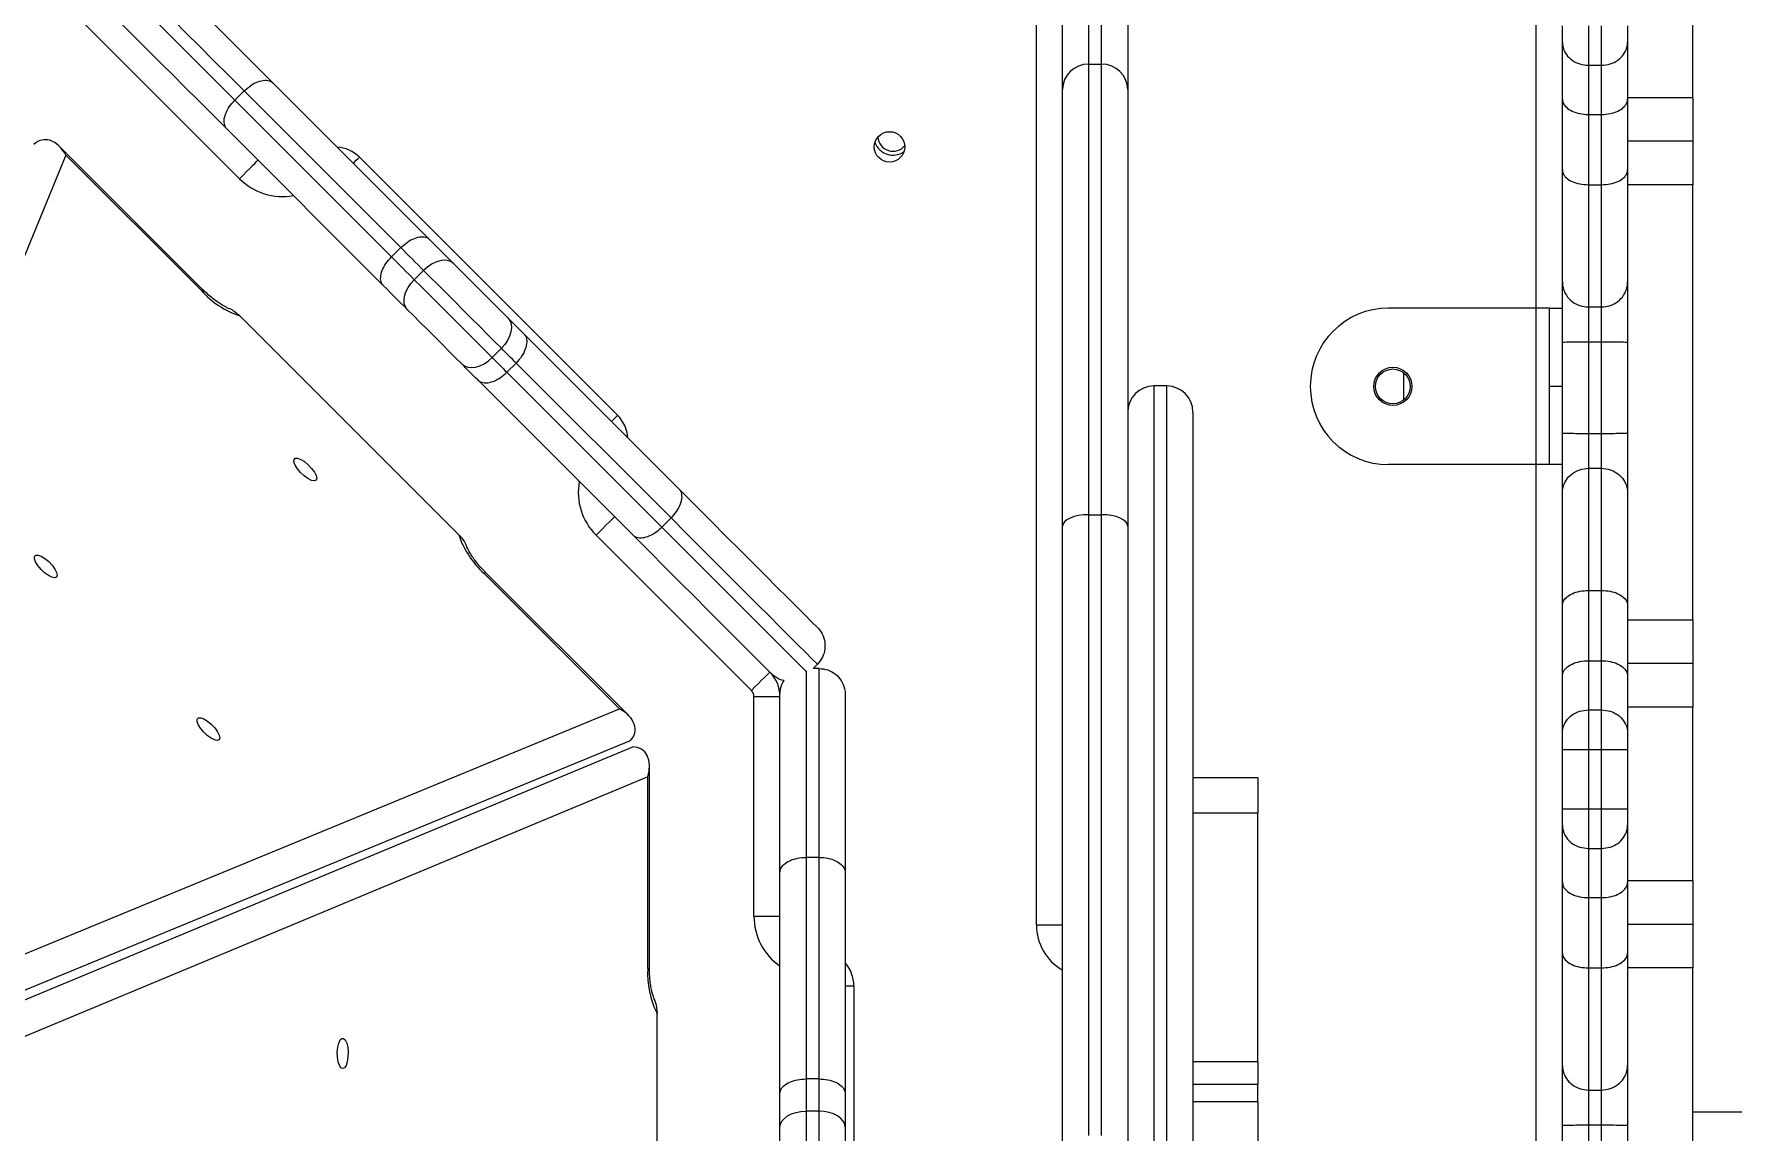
# Model space of a CAD drawing. Header units: millimetres. Extents: x -8760 to 8364, y -7998 to 7451.
# Drawn here: x -3197.2 to -2806.3, y -0.2 to 252.4 of the extents above; entities that cross this region are included whole.
import ezdxf

# ---------------------------------------------------------------- set-up
doc = ezdxf.new("R2010")
doc.units = ezdxf.units.MM
doc.layers.add('DIKOM_ОБЪЕКТ', color=7, linetype='Continuous')

msp = doc.modelspace()

# ---------------------------------------------------------------- linework, layer by layer
at = {"layer": 'DIKOM_ОБЪЕКТ', "color": 7, "linetype": 'Continuous', "lineweight": 15}
for p, q in [((-2851.608, 189.348), (-2851.608, 327.081)), ((-2966.608, 47.446), (-2966.608, 320.446)), ((-2960.608, 239.632), (-2960.608, 285.423)), ((-2945.608, 285.423), (-2945.608, 239.632)), ((-2954.608, 279.655), (-2954.608, 245.491)), ((-2951.608, 245.491), (-2951.608, 279.655)), ((-2815.608, 237.736), (-2815.608, 277.737)), ((-3149.944, 219.134), (-3185.67, 254.86)), ((-2845.608, 250.559), (-2845.608, 254.286)), ((-2839.608, 254.322), (-2839.608, 245.24)), ((-2836.608, 245.24), (-2836.608, 254.322)), ((-2830.608, 254.286), (-2830.608, 250.559)), ((-2845.608, 237.434), (-2845.608, 250.559)), ((-2830.608, 250.559), (-2830.608, 237.434)), ((-2954.608, 245.491), (-2954.608, 141.817)), ((-2954.608, 245.491), (-2951.608, 245.491)), ((-2951.608, 141.817), (-2951.608, 245.491)), ((-2839.608, 245.24), (-2836.608, 245.24)), ((-2839.608, 245.24), (-2839.608, 233.897)), ((-2836.608, 233.897), (-2836.608, 245.24)), ((-3148.914, 239.317), (-3151.035, 237.196)), ((-3112.87, 203.273), (-3148.914, 239.317)), ((-3142.224, 241.112), (-3106.265, 205.153)), ((-2960.608, 139.218), (-2960.608, 239.632)), ((-2945.608, 239.632), (-2945.608, 139.218)), ((-3151.035, 237.196), (-3114.991, 201.152)), ((-2845.608, 221.16), (-2845.608, 237.434)), ((-2815.608, 237.736), (-2830.608, 237.736)), ((-2830.608, 237.434), (-2830.608, 221.16)), ((-2815.608, 237.736), (-2815.608, 227.736)), ((-2839.608, 233.897), (-2836.608, 233.897)), ((-2839.608, 233.897), (-2839.608, 217.728)), ((-2836.608, 217.728), (-2836.608, 233.897)), ((-3116.872, 194.547), (-3152.831, 230.506)), ((-2815.608, 227.736), (-2830.608, 227.736)), ((-2815.608, 227.736), (-2815.608, 217.737)), ((-3189.879, 224.509), (-3270.608, 28.655)), ((-3158.458, 193.651), (-3191.362, 226.555)), ((-3158.739, 193.369), (-3189.879, 224.509)), ((-3122.367, 224.084), (-3062.97, 164.687)), ((-2845.608, 195.317), (-2845.608, 221.16)), ((-2830.608, 221.16), (-2830.608, 195.317)), ((-2839.608, 217.728), (-2836.608, 217.728)), ((-2839.608, 217.728), (-2839.608, 189.634)), ((-2836.608, 189.634), (-2836.608, 217.728)), ((-2815.608, 217.737), (-2830.608, 217.737)), ((-2815.608, 117.561), (-2815.608, 217.737)), ((-3112.87, 203.273), (-3114.991, 201.152)), ((-3107.616, 198.02), (-3109.738, 195.898)), ((-3158.739, 193.369), (-3158.458, 193.651)), ((-2845.608, 181.518), (-2845.608, 195.317)), ((-2830.608, 195.317), (-2830.608, 181.518)), ((-2851.608, 189.348), (-2885.608, 189.348)), ((-2851.608, 153.348), (-2851.608, 189.348)), ((-2848.608, 189.348), (-2851.608, 189.348)), ((-2848.608, 171.348), (-2848.608, 189.348)), ((-2848.608, 189.348), (-2845.608, 189.348)), ((-2839.608, 189.634), (-2836.608, 189.634)), ((-2839.608, 189.634), (-2839.608, 181.605)), ((-2836.608, 181.605), (-2836.608, 189.634)), ((-3099.514, 137.184), (-3149.87, 187.541)), ((-3089.699, 180.102), (-3091.82, 177.981)), ((-3084.547, 183.435), (-3048.878, 147.766)), ((-2845.608, 160.617), (-2845.608, 181.518)), ((-2839.608, 181.605), (-2836.608, 181.605)), ((-2839.608, 181.605), (-2839.608, 160.53)), ((-2836.608, 160.53), (-2836.608, 181.605)), ((-2830.608, 181.518), (-2830.608, 160.617)), ((-3086.321, 176.724), (-3088.442, 174.602)), ((-3050.681, 141.084), (-3086.321, 176.724)), ((-3059.485, 137.16), (-3095.153, 172.828)), ((-3088.442, 174.602), (-3052.802, 138.962)), ((-2882.108, 168.226), (-2882.108, 174.471)), ((-2936.608, 171.446), (-2939.608, 171.446)), ((-2939.608, 171.446), (-2939.608, -188.554)), ((-2936.608, -188.554), (-2936.608, 171.446)), ((-2845.608, 171.348), (-2848.608, 171.348)), ((-2848.608, 153.348), (-2848.608, 171.348)), ((-2930.608, 165.446), (-2930.608, -182.554)), ((-2845.608, 146.818), (-2845.608, 160.617)), ((-2839.608, 160.53), (-2839.608, 152.501)), ((-2839.608, 160.53), (-2836.608, 160.53)), ((-2836.608, 152.501), (-2836.608, 160.53)), ((-2830.608, 160.617), (-2830.608, 146.818)), ((-2851.608, 153.348), (-2885.608, 153.348)), ((-2848.608, 153.348), (-2851.608, 153.348)), ((-2851.608, -170.176), (-2851.608, 153.348)), ((-2845.608, 153.348), (-2848.608, 153.348)), ((-2839.608, 152.501), (-2839.608, 124.407)), ((-2839.608, 152.501), (-2836.608, 152.501)), ((-2836.608, 124.407), (-2836.608, 152.501)), ((-2845.608, 120.975), (-2845.608, 146.818)), ((-2830.608, 146.818), (-2830.608, 120.975)), ((-3050.681, 141.084), (-3052.802, 138.962)), ((-2954.608, 141.817), (-2954.608, -0.97)), ((-2954.608, 141.817), (-2951.608, 141.817)), ((-2951.608, -0.97), (-2951.608, 141.817)), ((-3032.194, 101.384), (-3067.92, 137.11)), ((-2960.608, -5.521), (-2960.608, 139.218)), ((-2945.608, 139.218), (-2945.608, -5.521)), ((-3062.545, 97.175), (-3093.685, 128.315)), ((-3060.5, 95.693), (-3093.404, 128.597)), ((-2839.608, 124.407), (-2839.608, 108.238)), ((-2839.608, 124.407), (-2836.608, 124.407)), ((-2836.608, 108.238), (-2836.608, 124.407)), ((-2845.608, 104.701), (-2845.608, 120.975)), ((-2830.608, 120.975), (-2830.608, 104.701)), ((-2815.608, 117.561), (-2830.608, 117.561)), ((-2815.608, 117.561), (-2815.608, 107.561)), ((-3019.608, 105.876), (-3019.608, 62.989)), ((-3017.008, 107.411), (-3017.974, 106.446)), ((-3016.608, 106.446), (-3017.974, 106.446)), ((-3016.608, 62.989), (-3016.608, 106.446)), ((-2839.608, 108.238), (-2839.608, 96.895)), ((-2839.608, 108.238), (-2836.608, 108.238)), ((-2836.608, 96.895), (-2836.608, 108.238)), ((-2815.608, 107.561), (-2830.608, 107.561)), ((-2815.608, 107.561), (-2815.608, 97.561)), ((-2845.608, 91.576), (-2845.608, 104.701)), ((-2830.608, 104.701), (-2830.608, 91.576)), ((-3031.608, 49.446), (-3031.608, 99.97)), ((-3031.608, 99.97), (-3025.608, 99.97)), ((-3025.612, 100.213), (-3025.608, 100.213)), ((-3025.608, 59.528), (-3025.608, 100.446)), ((-3010.608, 100.446), (-3010.608, 59.528)), ((-3270.608, 11.413), (-3062.545, 97.175)), ((-2839.608, 96.895), (-2839.608, 87.813)), ((-2839.608, 96.895), (-2836.608, 96.895)), ((-2836.608, 87.813), (-2836.608, 96.895)), ((-2815.608, 97.561), (-2830.608, 97.561)), ((-2815.608, 57.561), (-2815.608, 97.561)), ((-2845.608, 87.849), (-2845.608, 91.576)), ((-2830.608, 91.576), (-2830.608, 87.849)), ((-3060.063, 89.812), (-3270.608, 3.027)), ((-3270.608, 0.573), (-3059.497, 88.446)), ((-2845.608, 74.11), (-2845.608, 87.849)), ((-2839.608, 87.813), (-2836.608, 87.813)), ((-2839.608, 87.813), (-2839.608, 74.146)), ((-2836.608, 74.146), (-2836.608, 87.813)), ((-2830.608, 87.849), (-2830.608, 74.11)), ((-3055.648, 37.446), (-3055.648, 83.979)), ((-3056.046, 81.485), (-3266.767, -6.226)), ((-3056.046, 37.446), (-3056.046, 81.485)), ((-2915.708, 81.278), (-2930.608, 81.278)), ((-2915.708, 81.278), (-2915.708, 73.168)), ((-2915.708, 73.168), (-2930.608, 73.168)), ((-2915.708, 15.972), (-2915.708, 73.168)), ((-2845.608, 70.383), (-2845.608, 74.11)), ((-2845.608, 57.258), (-2845.608, 70.383)), ((-2839.608, 74.146), (-2839.608, 65.064)), ((-2839.608, 74.146), (-2836.608, 74.146)), ((-2836.608, 65.064), (-2836.608, 74.146)), ((-2830.608, 74.11), (-2830.608, 70.383)), ((-2830.608, 70.383), (-2830.608, 57.258)), ((-3019.608, 62.989), (-3019.608, 12.015)), ((-3016.608, 62.989), (-3019.608, 62.989)), ((-3016.608, 12.015), (-3016.608, 62.989)), ((-2839.608, 65.064), (-2836.608, 65.064)), ((-2839.608, 65.064), (-2839.608, 53.721)), ((-2836.608, 53.721), (-2836.608, 65.064)), ((-3025.608, 8.674), (-3025.608, 59.528)), ((-3010.608, 59.528), (-3010.608, 8.674)), ((-2845.608, 40.984), (-2845.608, 57.258)), ((-2815.608, 57.561), (-2830.608, 57.561)), ((-2830.608, 57.258), (-2830.608, 40.984)), ((-2815.608, 57.561), (-2815.608, 47.561)), ((-2839.608, 53.721), (-2836.608, 53.721)), ((-2839.608, 53.721), (-2839.608, 37.552)), ((-2836.608, 37.552), (-2836.608, 53.721)), ((-3031.608, 49.446), (-3025.608, 49.446)), ((-2966.608, 47.446), (-2960.608, 47.446)), ((-2815.608, 47.561), (-2830.608, 47.561)), ((-2815.608, 47.561), (-2815.608, 37.561)), ((-2845.608, 15.141), (-2845.608, 40.984)), ((-2830.608, 40.984), (-2830.608, 15.141)), ((-3056.046, 37.446), (-3055.648, 37.446)), ((-2839.608, 37.552), (-2836.608, 37.552)), ((-2839.608, 37.552), (-2839.608, 9.459)), ((-2836.608, 9.459), (-2836.608, 37.552)), ((-2815.608, 37.561), (-2830.608, 37.561)), ((-2815.608, -61.507), (-2815.608, 37.561)), ((-3010.608, 33.446), (-3008.608, 33.446)), ((-3008.608, 33.446), (-3008.608, -50.554)), ((-3053.896, -44.162), (-3053.896, 27.054)), ((-2915.708, 15.972), (-2930.608, 15.972)), ((-2915.708, 15.972), (-2915.708, 10.755)), ((-3019.608, 12.015), (-3019.608, 4.585)), ((-3016.608, 12.015), (-3019.608, 12.015)), ((-3016.608, 4.585), (-3016.608, 12.015)), ((-2845.608, 1.342), (-2845.608, 15.141)), ((-2830.608, 15.141), (-2830.608, 1.342)), ((-3025.608, 0.887), (-3025.608, 8.674)), ((-3010.608, 8.674), (-3010.608, 0.887)), ((-2915.708, 10.755), (-2930.608, 10.755)), ((-2915.708, 6.711), (-2915.708, 10.755)), ((-2839.608, 9.459), (-2836.608, 9.459)), ((-2839.608, 9.459), (-2839.608, 1.429)), ((-2836.608, 1.429), (-2836.608, 9.459)), ((-3019.608, 4.585), (-3019.608, -20.754)), ((-3016.608, 4.585), (-3019.608, 4.585)), ((-3016.608, -20.754), (-3016.608, 4.585)), ((-2915.708, 6.711), (-2930.608, 6.711)), ((-2915.708, 6.711), (-2915.708, -8.177)), ((-3025.608, -16.851), (-3025.608, 0.887)), ((-3010.608, 0.887), (-3010.608, -16.851)), ((-2845.608, -18.45), (-2845.608, 1.342)), ((-2839.608, 1.429), (-2836.608, 1.429)), ((-2839.608, 1.429), (-2839.608, -18.537)), ((-2836.608, -18.537), (-2836.608, 1.429)), ((-2830.608, 1.342), (-2830.608, -18.45))]:
    msp.add_line(p, q, dxfattribs=at)
at = {"layer": 'DIKOM_ОБЪЕКТ', "color": 7, "linetype": 'Continuous', "lineweight": 15, "flags": 128}
for points in [[(-3148.914, 239.317), (-3152.506, 242.909), (-3155.933, 246.336), (-3159.183, 249.586), (-3162.244, 252.647), (-3165.104, 255.507), (-3167.752, 258.155), (-3170.179, 260.582), (-3172.375, 262.778), (-3174.333, 264.735), (-3176.044, 266.447), (-3177.503, 267.906), (-3178.704, 269.107), (-3179.643, 270.046)], [(-3171.158, 270.046), (-3170.257, 269.145), (-3169.111, 268), (-3167.727, 266.615), (-3166.107, 264.995), (-3164.258, 263.147), (-3162.188, 261.077), (-3159.904, 258.792), (-3157.414, 256.302), (-3154.727, 253.616), (-3151.854, 250.742), (-3148.805, 247.693), (-3145.591, 244.479), (-3142.224, 241.112)], [(-3181.361, 267.522), (-3180.825, 266.986), (-3179.624, 265.785), (-3178.165, 264.326), (-3176.454, 262.614), (-3174.496, 260.657), (-3172.3, 258.46), (-3169.873, 256.033), (-3167.225, 253.385), (-3164.365, 250.525), (-3161.304, 247.465), (-3158.054, 244.215), (-3154.627, 240.788), (-3151.035, 237.196)], [(-3152.831, 230.506), (-3156.198, 233.873), (-3159.411, 237.087), (-3162.461, 240.136), (-3165.334, 243.009), (-3168.021, 245.696), (-3170.511, 248.186), (-3172.795, 250.47), (-3174.865, 252.54), (-3176.713, 254.389), (-3178.333, 256.008), (-3179.718, 257.393), (-3180.863, 258.538), (-3181.764, 259.439)], [(-3149.944, 219.134), (-3149.117, 219.962), (-3148.321, 220.758), (-3147.587, 221.491), (-3146.944, 222.134), (-3146.417, 222.662), (-3146.025, 223.054), (-3145.783, 223.295), (-3145.702, 223.377)], [(-3123.781, 222.67), (-3123.61, 222.841), (-3123.082, 223.369), (-3122.69, 223.761), (-3122.449, 224.002), (-3122.367, 224.084)], [(-3107.616, 198.02), (-3108.248, 198.651), (-3108.887, 199.29), (-3109.534, 199.937), (-3110.187, 200.59), (-3110.848, 201.251), (-3111.515, 201.918), (-3112.189, 202.592), (-3112.87, 203.273)], [(-3106.265, 205.153), (-3105.552, 204.441), (-3104.846, 203.734), (-3104.147, 203.035), (-3103.455, 202.343), (-3102.77, 201.658), (-3102.092, 200.98), (-3101.421, 200.31), (-3100.759, 199.647)], [(-3114.991, 201.152), (-3114.311, 200.471), (-3113.637, 199.797), (-3112.969, 199.129), (-3112.309, 198.469), (-3111.655, 197.815), (-3111.009, 197.169), (-3110.369, 196.53), (-3109.738, 195.898)], [(-3100.759, 199.647), (-3101.35, 200.076), (-3102.082, 200.325), (-3102.927, 200.385), (-3103.85, 200.254), (-3104.819, 199.936), (-3105.794, 199.444), (-3106.738, 198.797), (-3107.616, 198.02)], [(-3100.759, 199.647), (-3099.338, 198.226), (-3097.78, 196.669), (-3096.131, 195.019), (-3094.438, 193.326), (-3092.752, 191.64), (-3091.121, 190.01), (-3089.594, 188.483), (-3088.216, 187.105)], [(-3111.365, 189.04), (-3111.794, 189.632), (-3112.043, 190.364), (-3112.103, 191.208), (-3111.972, 192.132), (-3111.654, 193.1), (-3111.162, 194.076), (-3110.515, 195.02), (-3109.738, 195.898)], [(-3109.738, 195.898), (-3108.132, 194.293), (-3106.393, 192.553), (-3104.553, 190.713), (-3102.646, 188.806), (-3100.708, 186.869), (-3098.777, 184.937), (-3096.888, 183.048), (-3095.076, 181.237), (-3093.376, 179.537), (-3091.82, 177.981)], [(-3089.699, 180.102), (-3091.255, 181.658), (-3092.955, 183.358), (-3094.766, 185.169), (-3096.656, 187.059), (-3098.587, 188.99), (-3100.524, 190.928), (-3102.431, 192.834), (-3104.272, 194.675), (-3106.011, 196.414), (-3107.616, 198.02)], [(-3111.365, 189.04), (-3112.028, 189.703), (-3112.698, 190.373), (-3113.376, 191.051), (-3114.061, 191.736), (-3114.753, 192.429), (-3115.453, 193.128), (-3116.159, 193.834), (-3116.872, 194.547)], [(-3098.823, 176.498), (-3100.201, 177.876), (-3101.728, 179.403), (-3103.358, 181.033), (-3105.045, 182.72), (-3106.738, 184.413), (-3108.387, 186.062), (-3109.945, 187.62), (-3111.365, 189.04)], [(-3088.216, 187.105), (-3087.76, 186.485), (-3087.483, 185.726), (-3087.398, 184.856), (-3087.508, 183.91), (-3087.807, 182.924), (-3088.286, 181.936), (-3088.924, 180.983), (-3089.699, 180.102)], [(-3088.216, 187.105), (-3087.773, 186.661), (-3087.324, 186.212), (-3086.872, 185.76), (-3086.415, 185.303), (-3085.954, 184.842), (-3085.489, 184.377), (-3085.02, 183.908), (-3084.547, 183.435)], [(-3086.321, 176.724), (-3086.756, 177.159), (-3087.188, 177.591), (-3087.616, 178.019), (-3088.04, 178.443), (-3088.461, 178.864), (-3088.878, 179.281), (-3089.29, 179.693), (-3089.699, 180.102)], [(-3098.823, 176.498), (-3098.203, 176.041), (-3097.444, 175.765), (-3096.575, 175.68), (-3095.629, 175.789), (-3094.643, 176.089), (-3093.654, 176.567), (-3092.701, 177.206), (-3091.82, 177.981)], [(-3095.153, 172.828), (-3095.626, 173.301), (-3096.095, 173.77), (-3096.56, 174.236), (-3097.021, 174.696), (-3097.478, 175.153), (-3097.931, 175.606), (-3098.379, 176.054), (-3098.823, 176.498)], [(-3091.82, 177.981), (-3091.412, 177.572), (-3090.999, 177.159), (-3090.582, 176.743), (-3090.162, 176.322), (-3089.737, 175.898), (-3089.309, 175.47), (-3088.877, 175.038), (-3088.442, 174.602)], [(-3064.384, 163.273), (-3064.213, 163.444), (-3063.685, 163.972), (-3063.293, 164.364), (-3063.052, 164.605), (-3062.97, 164.687)], [(-3132.353, 149.751), (-3132.775, 149.597), (-3133.42, 149.728), (-3134.217, 150.13), (-3135.08, 150.759), (-3135.916, 151.547), (-3136.634, 152.408), (-3137.157, 153.25), (-3137.427, 153.981), (-3137.415, 154.521), (-3137.123, 154.813), (-3136.583, 154.825), (-3135.852, 154.555), (-3135.01, 154.032), (-3134.149, 153.314), (-3133.361, 152.478), (-3132.732, 151.615), (-3132.33, 150.818), (-3132.199, 150.173), (-3132.353, 149.751)], [(-3048.878, 147.766), (-3045.06, 143.948), (-3041.415, 140.303), (-3037.956, 136.844), (-3034.696, 133.584), (-3031.647, 130.535), (-3028.818, 127.707), (-3026.222, 125.11), (-3023.866, 122.754), (-3021.76, 120.648), (-3019.91, 118.799), (-3018.325, 117.213), (-3017.008, 115.897)], [(-3067.92, 137.11), (-3067.092, 137.938), (-3066.296, 138.733), (-3065.563, 139.467), (-3064.92, 140.11), (-3064.392, 140.637), (-3064, 141.03), (-3063.759, 141.271), (-3063.677, 141.352)], [(-3017.008, 107.411), (-3018.261, 108.664), (-3019.76, 110.163), (-3021.501, 111.904), (-3023.479, 113.882), (-3025.687, 116.09), (-3028.119, 118.521), (-3030.766, 121.169), (-3033.621, 124.024), (-3036.675, 127.078), (-3039.919, 130.322), (-3043.341, 133.744), (-3046.932, 137.335), (-3050.681, 141.084)], [(-2954.608, 141.817), (-2955.779, 141.767), (-2956.905, 141.619), (-2957.942, 141.379), (-2958.851, 141.056), (-2959.597, 140.662), (-2960.152, 140.212), (-2960.493, 139.725), (-2960.608, 139.218)], [(-2945.608, 139.218), (-2945.724, 139.725), (-2946.065, 140.212), (-2946.62, 140.662), (-2947.366, 141.056), (-2948.275, 141.379), (-2949.312, 141.619), (-2950.438, 141.767), (-2951.608, 141.817)], [(-3027.615, 105.29), (-3028.931, 106.607), (-3030.517, 108.192), (-3032.366, 110.042), (-3034.473, 112.148), (-3036.828, 114.503), (-3039.425, 117.1), (-3042.253, 119.928), (-3045.303, 122.978), (-3048.563, 126.238), (-3052.021, 129.696), (-3055.666, 133.342), (-3059.485, 137.16)], [(-3052.802, 138.962), (-3049.053, 135.214), (-3045.462, 131.623), (-3042.04, 128.2), (-3038.797, 124.957), (-3035.743, 121.903), (-3032.887, 119.048), (-3030.24, 116.4), (-3027.808, 113.969), (-3025.6, 111.761), (-3023.623, 109.783), (-3021.881, 108.042), (-3020.382, 106.543), (-3019.688, 105.848)], [(-3192.061, 127.457), (-3192.483, 127.303), (-3193.128, 127.434), (-3193.925, 127.836), (-3194.788, 128.465), (-3195.624, 129.252), (-3196.342, 130.114), (-3196.865, 130.956), (-3197.135, 131.686), (-3197.123, 132.227), (-3196.831, 132.519), (-3196.29, 132.531), (-3195.56, 132.261), (-3194.718, 131.738), (-3193.856, 131.02), (-3193.069, 130.184), (-3192.44, 129.321), (-3192.038, 128.524), (-3191.907, 127.879), (-3192.061, 127.457)], [(-3093.685, 128.315), (-3093.465, 128.536), (-3093.404, 128.597)], [(-3032.194, 101.384), (-3031.366, 102.212), (-3030.571, 103.008), (-3029.837, 103.741), (-3029.194, 104.384), (-3028.667, 104.912), (-3028.275, 105.304), (-3028.033, 105.545), (-3027.952, 105.627)], [(-3154.647, 90.043), (-3155.069, 89.89), (-3155.714, 90.02), (-3156.511, 90.422), (-3157.375, 91.051), (-3158.211, 91.839), (-3158.929, 92.7), (-3159.451, 93.542), (-3159.721, 94.273), (-3159.709, 94.813), (-3159.417, 95.105), (-3158.877, 95.117), (-3158.146, 94.847), (-3157.304, 94.325), (-3156.443, 93.606), (-3155.655, 92.771), (-3155.026, 91.907), (-3154.624, 91.11), (-3154.493, 90.466), (-3154.647, 90.043)], [(-3126.215, 14.401), (-3126.622, 14.591), (-3126.985, 15.139), (-3127.265, 15.987), (-3127.431, 17.042), (-3127.465, 18.19), (-3127.364, 19.307), (-3127.138, 20.272), (-3126.812, 20.979), (-3126.421, 21.354), (-3126.008, 21.354), (-3125.618, 20.979), (-3125.292, 20.272), (-3125.066, 19.307), (-3124.965, 18.19), (-3124.999, 17.042), (-3125.165, 15.987), (-3125.445, 15.139), (-3125.808, 14.591), (-3126.215, 14.401)], [(-3025.608, 0.887), (-3025.493, 1.608), (-3025.152, 2.302), (-3024.597, 2.941), (-3023.851, 3.502), (-3022.942, 3.962), (-3021.904, 4.303), (-3020.779, 4.514), (-3019.608, 4.585)], [(-3010.608, 0.887), (-3010.724, 1.608), (-3011.065, 2.302), (-3011.62, 2.941), (-3012.366, 3.502), (-3013.275, 3.962), (-3014.312, 4.303), (-3015.438, 4.514), (-3016.608, 4.585)]]:
    msp.add_lwpolyline(points, dxfattribs=at)
at = {"layer": 'DIKOM_ОБЪЕКТ', "color": 7, "linetype": 'Continuous', "lineweight": 15}
for centre, radius in [((-3000.41, 226.446), 3.5), ((-2884.608, 171.348), 4.4), ((-2884.608, 171.348), 4)]:
    msp.add_circle(centre, radius, dxfattribs=at)
for centre, radius, start, end in [((-2954.678, 239.56), 5.931, 89.33086, 179.31114), ((-2951.539, 239.56), 5.931, 0.69, 90.66913), ((-2999.608, 228.946), 4.4, 199.52023, 304.91012), ((-2999.608, 228.946), 3.5, 183.83972, 320.77372), ((-3128.024, 218.427), 8, 45, 86.40962), ((-3140.045, 229.034), 14, 225, 280.1501), ((-3142.895, 207.818), 21.443, 222.36372, 251.0173), ((-2885.608, 171.348), 18, 90, 180), ((-2939.608, 165.446), 6, 90, 180), ((-2936.608, 165.446), 6, 0, 90), ((-2885.608, 171.348), 18, 180, 270), ((-3068.627, 159.03), 8, 3.59038, 45), ((-3058.021, 147.009), 14, 169.8499, 225), ((-3079.238, 144.159), 21.442, 198.98276, 227.63838), ((-3033.608, 99.97), 8, 0, 45), ((-3031.608, 100.213), 6, 0, 14.83365), ((-3033.608, 99.97), 2, 0, 45), ((-3017.608, 49.446), 14, 180, 235.1501), ((-2954.608, 47.446), 12, 180, 240), ((-3034.628, 36.459), 21.441, 177.36163, 206.01785), ((-3016.608, 33.446), 8, 0, 41.40962)]:
    msp.add_arc(centre, radius, start, end, dxfattribs=at)
for centre, major_axis, start_param, end_param in [((-3193.84, 220.548), (-1.498, 7.497), 5.1310606, 6.7018569), ((-3066.506, 93.214), (7.497, -1.498), 5.8645137, 7.43531), ((-3061.648, 81.484), (4.242, 6.36), 5.1310606, 6.7018569)]:
    msp.add_ellipse(centre, major_axis=major_axis, ratio=0.6672067, start_param=start_param, end_param=end_param, dxfattribs=at)
for points, knots in [([(-2845.608, 250.559), (-2845.608, 250.549), (-2845.609, 250.146), (-2845.478, 249.143), (-2844.787, 247.656), (-2843.421, 246.318), (-2841.629, 245.414), (-2840.282, 245.298), (-2839.608, 245.24)], [0, 0, 0, 0, 0.0036293, 0.1436324, 0.3581607, 0.5722317, 0.786111, 1, 1, 1, 1]), ([(-2836.608, 245.24), (-2835.935, 245.298), (-2834.588, 245.414), (-2832.795, 246.318), (-2831.431, 247.656), (-2830.738, 249.143), (-2830.61, 250.146), (-2830.608, 250.549), (-2830.608, 250.559)], [0, 0, 0, 0, 0.213889, 0.4277683, 0.6418393, 0.8563676, 0.9963706, 1, 1, 1, 1]), ([(-3148.914, 239.317), (-3148.41, 239.767), (-3147.402, 240.667), (-3145.711, 241.515), (-3144.124, 241.859), (-3142.963, 241.662), (-3142.416, 241.302), (-3142.234, 241.122), (-3142.224, 241.112)], [0, 0, 0, 0, 0.2146027, 0.4292194, 0.6438555, 0.8585629, 0.9923462, 1, 1, 1, 1]), ([(-3152.831, 230.506), (-3152.841, 230.516), (-3153.02, 230.697), (-3153.381, 231.245), (-3153.578, 232.406), (-3153.233, 233.992), (-3152.385, 235.684), (-3151.485, 236.692), (-3151.035, 237.196)], [0, 0, 0, 0, 0.0076486, 0.1414356, 0.3561507, 0.5707785, 0.7853997, 1, 1, 1, 1]), ([(-2845.608, 237.434), (-2845.608, 237.395), (-2845.603, 237.135), (-2845.459, 236.48), (-2844.794, 235.522), (-2843.428, 234.624), (-2841.633, 234.014), (-2840.283, 233.936), (-2839.608, 233.897)], [0, 0, 0, 0, 0.02096881, 0.14133495, 0.35600403, 0.57066373, 0.78533193, 1, 1, 1, 1]), ([(-2836.608, 233.897), (-2835.934, 233.936), (-2834.584, 234.014), (-2832.789, 234.624), (-2831.423, 235.521), (-2830.758, 236.48), (-2830.614, 237.135), (-2830.609, 237.395), (-2830.608, 237.434)], [0, 0, 0, 0, 0.2146664, 0.429344, 0.644002, 0.8586646, 0.9790314, 1, 1, 1, 1]), ([(-2845.608, 221.16), (-2845.608, 221.147), (-2845.607, 220.894), (-2845.475, 220.257), (-2844.793, 219.304), (-2843.428, 218.433), (-2841.632, 217.841), (-2840.283, 217.766), (-2839.608, 217.728)], [0, 0, 0, 0, 0.007336, 0.1414701, 0.3561506, 0.5707804, 0.7853955, 1, 1, 1, 1]), ([(-2836.608, 217.728), (-2835.934, 217.766), (-2834.585, 217.841), (-2832.789, 218.433), (-2831.424, 219.304), (-2830.741, 220.257), (-2830.611, 220.894), (-2830.608, 221.147), (-2830.608, 221.16)], [0, 0, 0, 0, 0.214603, 0.4292166, 0.6438533, 0.8585323, 0.992664, 1, 1, 1, 1]), ([(-3112.87, 203.273), (-3112.367, 203.724), (-3111.362, 204.625), (-3109.687, 205.488), (-3108.123, 205.855), (-3106.979, 205.682), (-3106.448, 205.334), (-3106.272, 205.16), (-3106.265, 205.153)], [0, 0, 0, 0, 0.21437645, 0.42874214, 0.64323265, 0.85795827, 0.99461316, 1, 1, 1, 1]), ([(-3116.872, 194.547), (-3116.878, 194.553), (-3117.053, 194.729), (-3117.4, 195.261), (-3117.573, 196.405), (-3117.206, 197.969), (-3116.343, 199.644), (-3115.442, 200.649), (-3114.991, 201.152)], [0, 0, 0, 0, 0.0053819, 0.1420343, 0.3567702, 0.5712533, 0.7856213, 1, 1, 1, 1]), ([(-3152.984, 189.606), (-3152.984, 189.606), (-3153.125, 189.653), (-3153.628, 189.907), (-3154.448, 190.374), (-3155.462, 191.058), (-3156.574, 191.919), (-3157.595, 192.807), (-3158.214, 193.412), (-3158.458, 193.651)], [0, 0, 0, 0, 0.0007791, 0.1536375, 0.3193314, 0.4965369, 0.6827706, 0.8751413, 1, 1, 1, 1]), ([(-2845.608, 195.317), (-2845.608, 195.3), (-2845.607, 194.879), (-2845.477, 193.819), (-2844.79, 192.237), (-2843.425, 190.798), (-2841.631, 189.822), (-2840.282, 189.697), (-2839.608, 189.634)], [0, 0, 0, 0, 0.00570964, 0.14197694, 0.35672458, 0.57124831, 0.78562601, 1, 1, 1, 1]), ([(-2836.608, 189.634), (-2835.934, 189.697), (-2834.586, 189.822), (-2832.792, 190.798), (-2831.426, 192.237), (-2830.74, 193.819), (-2830.61, 194.879), (-2830.608, 195.3), (-2830.608, 195.317)], [0, 0, 0, 0, 0.2143729, 0.4287495, 0.6432806, 0.8580223, 0.9942904, 1, 1, 1, 1]), ([(-3153.02, 189.508), (-3152.692, 189.403), (-3151.508, 189.023), (-3150.558, 188.163), (-3149.87, 187.541)], [0, 0, 0, 0, 0.2761457, 1, 1, 1, 1]), ([(-3084.547, 183.435), (-3084.527, 183.414), (-3084.347, 183.23), (-3083.989, 182.673), (-3083.788, 181.524), (-3084.127, 179.932), (-3084.971, 178.237), (-3085.871, 177.228), (-3086.321, 176.724)], [0, 0, 0, 0, 0.01587, 0.1413084, 0.3559933, 0.5706552, 0.7853222, 1, 1, 1, 1]), ([(-2845.608, 181.518), (-2845.608, 181.518), (-2845.606, 181.524), (-2845.472, 181.539), (-2844.794, 181.562), (-2843.428, 181.585), (-2841.632, 181.602), (-2840.283, 181.604), (-2839.608, 181.605)], [0, 0, 0, 0, 0.0103155, 0.1413484, 0.3560362, 0.5706939, 0.7853519, 1, 1, 1, 1]), ([(-2836.608, 181.605), (-2835.934, 181.604), (-2834.585, 181.602), (-2832.789, 181.585), (-2831.423, 181.562), (-2830.745, 181.539), (-2830.611, 181.524), (-2830.609, 181.518), (-2830.608, 181.518)], [0, 0, 0, 0, 0.2146603, 0.4293069, 0.6439642, 0.8586517, 0.9896844, 1, 1, 1, 1]), ([(-3095.153, 172.828), (-3095.133, 172.808), (-3094.948, 172.629), (-3094.392, 172.27), (-3093.242, 172.07), (-3091.65, 172.409), (-3089.955, 173.253), (-3088.946, 174.153), (-3088.442, 174.602)], [0, 0, 0, 0, 0.0158755, 0.1413104, 0.3559881, 0.570661, 0.7853291, 1, 1, 1, 1]), ([(-2845.608, 160.617), (-2845.608, 160.617), (-2845.606, 160.61), (-2845.472, 160.597), (-2844.794, 160.573), (-2843.428, 160.55), (-2841.632, 160.533), (-2840.283, 160.531), (-2839.608, 160.53)], [0, 0, 0, 0, 0.0103158, 0.1413488, 0.3560365, 0.5706939, 0.7853518, 1, 1, 1, 1]), ([(-2836.608, 160.53), (-2835.934, 160.531), (-2834.585, 160.533), (-2832.789, 160.55), (-2831.423, 160.573), (-2830.745, 160.597), (-2830.611, 160.61), (-2830.609, 160.617), (-2830.608, 160.617)], [0, 0, 0, 0, 0.2146604, 0.4293069, 0.6439639, 0.8586514, 0.9896841, 1, 1, 1, 1]), ([(-2845.608, 146.818), (-2845.608, 146.835), (-2845.607, 147.256), (-2845.477, 148.315), (-2844.791, 149.898), (-2843.425, 151.337), (-2841.631, 152.313), (-2840.282, 152.438), (-2839.608, 152.501)], [0, 0, 0, 0, 0.0057336, 0.1419739, 0.356739, 0.5712579, 0.7856308, 1, 1, 1, 1]), ([(-2836.608, 152.501), (-2835.934, 152.438), (-2834.586, 152.313), (-2832.792, 151.337), (-2831.426, 149.898), (-2830.74, 148.315), (-2830.61, 147.256), (-2830.608, 146.835), (-2830.608, 146.818)], [0, 0, 0, 0, 0.2143681, 0.4287399, 0.6432662, 0.8580253, 0.9942665, 1, 1, 1, 1]), ([(-3048.878, 147.766), (-3048.866, 147.754), (-3048.688, 147.572), (-3048.329, 147.025), (-3048.135, 145.871), (-3048.481, 144.286), (-3049.33, 142.596), (-3050.23, 141.588), (-3050.681, 141.084)], [0, 0, 0, 0, 0.0098689, 0.1413369, 0.3560141, 0.5706889, 0.7853392, 1, 1, 1, 1]), ([(-3099.514, 137.184), (-3098.891, 136.496), (-3098.029, 135.543), (-3097.648, 134.354), (-3097.542, 134.023)], [0, 0, 0, 0, 0.7213609, 1, 1, 1, 1]), ([(-3059.485, 137.16), (-3059.472, 137.147), (-3059.291, 136.97), (-3058.743, 136.61), (-3057.589, 136.417), (-3056.004, 136.763), (-3054.314, 137.612), (-3053.306, 138.512), (-3052.802, 138.962)], [0, 0, 0, 0, 0.0098639, 0.1413271, 0.3560066, 0.5706837, 0.7853467, 1, 1, 1, 1]), ([(-3093.404, 128.597), (-3093.599, 128.796), (-3094.171, 129.378), (-3095.051, 130.376), (-3095.964, 131.545), (-3096.691, 132.621), (-3097.191, 133.496), (-3097.366, 133.892), (-3097.441, 134.061)], [0, 0, 0, 0, 0.10234867, 0.29899953, 0.49351979, 0.68325729, 0.86565033, 1, 1, 1, 1]), ([(-2845.608, 120.975), (-2845.608, 120.988), (-2845.607, 121.241), (-2845.475, 121.878), (-2844.793, 122.831), (-2843.428, 123.702), (-2841.632, 124.293), (-2840.283, 124.369), (-2839.608, 124.407)], [0, 0, 0, 0, 0.0073359, 0.1414689, 0.3561609, 0.5707888, 0.7853949, 1, 1, 1, 1]), ([(-2836.608, 124.407), (-2835.934, 124.369), (-2834.585, 124.293), (-2832.789, 123.702), (-2831.424, 122.831), (-2830.741, 121.878), (-2830.611, 121.241), (-2830.608, 120.988), (-2830.608, 120.975)], [0, 0, 0, 0, 0.2146036, 0.4292082, 0.643843, 0.8585335, 0.992664, 1, 1, 1, 1]), ([(-3017.008, 115.897), (-3017.001, 115.889), (-3016.68, 115.565), (-3015.974, 114.675), (-3015.284, 112.991), (-3015.184, 110.96), (-3015.725, 108.974), (-3016.58, 107.932), (-3017.008, 107.411)], [0, 0, 0, 0, 0.0032997, 0.1465885, 0.3614478, 0.5747721, 0.7873713, 1, 1, 1, 1]), ([(-3016.608, 106.446), (-3015.936, 106.38), (-3014.591, 106.248), (-3012.8, 105.22), (-3011.435, 103.706), (-3010.74, 102.03), (-3010.61, 100.908), (-3010.608, 100.458), (-3010.608, 100.446)], [0, 0, 0, 0, 0.2135376, 0.4270575, 0.6410017, 0.8557848, 0.9961808, 1, 1, 1, 1]), ([(-2845.608, 104.701), (-2845.608, 104.74), (-2845.603, 105), (-2845.459, 105.655), (-2844.794, 106.614), (-2843.428, 107.511), (-2841.633, 108.12), (-2840.283, 108.199), (-2839.608, 108.238)], [0, 0, 0, 0, 0.0209689, 0.1413209, 0.3560051, 0.570666, 0.7853282, 1, 1, 1, 1]), ([(-2836.608, 108.238), (-2835.934, 108.199), (-2834.584, 108.12), (-2832.789, 107.511), (-2831.423, 106.614), (-2830.758, 105.655), (-2830.614, 105), (-2830.609, 104.74), (-2830.608, 104.701)], [0, 0, 0, 0, 0.2146701, 0.4293417, 0.644001, 0.8586786, 0.9790312, 1, 1, 1, 1]), ([(-3024.657, 103.676), (-3024.665, 103.676), (-3025.344, 103.709), (-3026.388, 104.293), (-3027.284, 104.96), (-3027.608, 105.283), (-3027.615, 105.29)], [0, 0, 0, 0, 0.0070239, 0.5973219, 0.9909591, 1, 1, 1, 1]), ([(-3025.608, 100.446), (-3025.608, 100.458), (-3025.607, 100.908), (-3025.45, 102.008), (-3025.124, 103.156), (-3024.666, 103.666), (-3024.657, 103.676)], [0, 0, 0, 0, 0.0105119, 0.3969371, 0.9880859, 1, 1, 1, 1]), ([(-2845.608, 91.576), (-2845.608, 91.586), (-2845.609, 91.989), (-2845.478, 92.992), (-2844.787, 94.479), (-2843.421, 95.816), (-2841.629, 96.721), (-2840.282, 96.837), (-2839.608, 96.895)], [0, 0, 0, 0, 0.0036294, 0.1436344, 0.3581449, 0.5722188, 0.7861118, 1, 1, 1, 1]), ([(-2836.608, 96.895), (-2835.935, 96.837), (-2834.588, 96.721), (-2832.796, 95.816), (-2831.431, 94.479), (-2830.738, 92.992), (-2830.61, 91.989), (-2830.608, 91.586), (-2830.608, 91.576)], [0, 0, 0, 0, 0.2138882, 0.4277812, 0.6418551, 0.8563656, 0.9963706, 1, 1, 1, 1]), ([(-2845.608, 87.849), (-2845.608, 87.849), (-2845.605, 87.845), (-2845.468, 87.838), (-2844.794, 87.827), (-2843.428, 87.819), (-2841.633, 87.814), (-2840.283, 87.813), (-2839.608, 87.813)], [0, 0, 0, 0, 0.013212, 0.1412827, 0.3559818, 0.5706535, 0.7853249, 1, 1, 1, 1]), ([(-2836.608, 87.813), (-2835.934, 87.813), (-2834.584, 87.814), (-2832.789, 87.819), (-2831.423, 87.827), (-2830.749, 87.838), (-2830.612, 87.845), (-2830.609, 87.849), (-2830.608, 87.849)], [0, 0, 0, 0, 0.2146745, 0.4293564, 0.6440191, 0.8587176, 0.9867879, 1, 1, 1, 1]), ([(-2845.608, 74.11), (-2845.608, 74.11), (-2845.605, 74.114), (-2845.468, 74.122), (-2844.794, 74.132), (-2843.428, 74.14), (-2841.633, 74.145), (-2840.283, 74.146), (-2839.608, 74.146)], [0, 0, 0, 0, 0.01321204, 0.14128266, 0.35598165, 0.57065351, 0.78532485, 1, 1, 1, 1]), ([(-2845.608, 70.383), (-2845.608, 70.373), (-2845.609, 69.97), (-2845.478, 68.967), (-2844.787, 67.48), (-2843.421, 66.143), (-2841.629, 65.238), (-2840.282, 65.122), (-2839.608, 65.064)], [0, 0, 0, 0, 0.0036294, 0.1436339, 0.3581436, 0.5722167, 0.7861089, 1, 1, 1, 1]), ([(-2836.608, 74.146), (-2835.934, 74.146), (-2834.584, 74.145), (-2832.789, 74.14), (-2831.423, 74.132), (-2830.749, 74.122), (-2830.612, 74.114), (-2830.609, 74.11), (-2830.608, 74.11)], [0, 0, 0, 0, 0.2146745, 0.4293564, 0.6440192, 0.8587176, 0.9867879, 1, 1, 1, 1]), ([(-2836.608, 65.064), (-2835.935, 65.122), (-2834.588, 65.238), (-2832.796, 66.143), (-2831.431, 67.48), (-2830.738, 68.967), (-2830.61, 69.97), (-2830.608, 70.373), (-2830.608, 70.383)], [0, 0, 0, 0, 0.2138911, 0.4277833, 0.6418564, 0.8563661, 0.9963706, 1, 1, 1, 1]), ([(-3025.608, 59.528), (-3025.608, 59.542), (-3025.606, 59.797), (-3025.475, 60.439), (-3024.793, 61.399), (-3023.428, 62.277), (-3021.632, 62.874), (-3020.283, 62.951), (-3019.608, 62.989)], [0, 0, 0, 0, 0.0076545, 0.1414335, 0.3561397, 0.5707776, 0.7853879, 1, 1, 1, 1]), ([(-3016.608, 62.989), (-3015.934, 62.951), (-3014.585, 62.874), (-3012.789, 62.277), (-3011.424, 61.399), (-3010.742, 60.439), (-3010.61, 59.797), (-3010.609, 59.542), (-3010.608, 59.528)], [0, 0, 0, 0, 0.2146012, 0.4292132, 0.6438527, 0.8585655, 0.9923455, 1, 1, 1, 1]), ([(-2845.608, 57.258), (-2845.608, 57.22), (-2845.603, 56.959), (-2845.459, 56.304), (-2844.794, 55.346), (-2843.428, 54.448), (-2841.633, 53.838), (-2840.283, 53.76), (-2839.608, 53.721)], [0, 0, 0, 0, 0.02096881, 0.14133495, 0.35600403, 0.57066373, 0.78533193, 1, 1, 1, 1]), ([(-2836.608, 53.721), (-2835.934, 53.76), (-2834.584, 53.838), (-2832.789, 54.448), (-2831.423, 55.346), (-2830.758, 56.304), (-2830.614, 56.959), (-2830.609, 57.22), (-2830.608, 57.258)], [0, 0, 0, 0, 0.2146664, 0.429344, 0.644002, 0.8586646, 0.9790314, 1, 1, 1, 1]), ([(-2845.608, 40.984), (-2845.608, 40.971), (-2845.607, 40.718), (-2845.475, 40.081), (-2844.793, 39.129), (-2843.428, 38.258), (-2841.632, 37.666), (-2840.283, 37.59), (-2839.608, 37.552)], [0, 0, 0, 0, 0.007336, 0.1414565, 0.3561516, 0.5707826, 0.7853918, 1, 1, 1, 1]), ([(-2836.608, 37.552), (-2835.934, 37.59), (-2834.585, 37.666), (-2832.789, 38.258), (-2831.424, 39.129), (-2830.741, 40.081), (-2830.611, 40.718), (-2830.608, 40.971), (-2830.608, 40.984)], [0, 0, 0, 0, 0.2146067, 0.4292144, 0.6438523, 0.8585459, 0.9926639, 1, 1, 1, 1]), ([(-3054.637, 30.715), (-3054.638, 30.716), (-3054.701, 30.842), (-3054.882, 31.387), (-3055.129, 32.293), (-3055.363, 33.495), (-3055.541, 34.89), (-3055.634, 36.24), (-3055.644, 37.105), (-3055.648, 37.446)], [0, 0, 0, 0, 0.0007736, 0.1536309, 0.3193395, 0.4965419, 0.6827711, 0.8751489, 1, 1, 1, 1]), ([(-3054.732, 30.671), (-3054.575, 30.366), (-3054.006, 29.26), (-3053.942, 27.98), (-3053.896, 27.054)], [0, 0, 0, 0, 0.2761422, 1, 1, 1, 1]), ([(-3025.608, 8.674), (-3025.608, 8.683), (-3025.607, 8.932), (-3025.478, 9.552), (-3024.791, 10.484), (-3023.425, 11.33), (-3021.631, 11.904), (-3020.283, 11.978), (-3019.608, 12.015)], [0, 0, 0, 0, 0.0053947, 0.1420463, 0.3567638, 0.5712568, 0.7856182, 1, 1, 1, 1]), ([(-3016.608, 12.015), (-3015.934, 11.978), (-3014.586, 11.904), (-3012.792, 11.33), (-3011.426, 10.484), (-3010.739, 9.552), (-3010.61, 8.932), (-3010.609, 8.683), (-3010.608, 8.674)], [0, 0, 0, 0, 0.2143714, 0.428746, 0.6432326, 0.8579523, 0.9946052, 1, 1, 1, 1]), ([(-2845.608, 15.141), (-2845.608, 15.124), (-2845.607, 14.703), (-2845.477, 13.644), (-2844.79, 12.061), (-2843.425, 10.622), (-2841.631, 9.646), (-2840.282, 9.521), (-2839.608, 9.459)], [0, 0, 0, 0, 0.00570964, 0.14197694, 0.35672458, 0.57124831, 0.78562601, 1, 1, 1, 1]), ([(-2836.608, 9.459), (-2835.934, 9.521), (-2834.586, 9.646), (-2832.792, 10.622), (-2831.426, 12.061), (-2830.74, 13.644), (-2830.61, 14.703), (-2830.608, 15.124), (-2830.608, 15.141)], [0, 0, 0, 0, 0.2143729, 0.4287495, 0.6432806, 0.8580223, 0.9942904, 1, 1, 1, 1]), ([(-2495.786, 3.99), (-2495.767, 3.993), (-2495.705, 4.002), (-2496.234, 4.016), (-2497.421, 4.032), (-2499.288, 4.047), (-2501.759, 4.061), (-2504.791, 4.074), (-2508.319, 4.085), (-2512.297, 4.096), (-2516.859, 4.106), (-2521.945, 4.116), (-2527.459, 4.125), (-2532.878, 4.133), (-2538.097, 4.14), (-2543.194, 4.147), (-2548.314, 4.154), (-2556.739, 4.163), (-2568.982, 4.176), (-2586.488, 4.193), (-2605.953, 4.21), (-2627.327, 4.228), (-2648.612, 4.245), (-2669.615, 4.26), (-2690.263, 4.275), (-2711.191, 4.29), (-2732.362, 4.305), (-2750.024, 4.318), (-2763.998, 4.329), (-2774.48, 4.338), (-2784.797, 4.347), (-2794.862, 4.357), (-2803.24, 4.366), (-2810.027, 4.373), (-2814.077, 4.376), (-2815.608, 4.377)], [0, 0, 0, 0, 0.0125171, 0.0416115, 0.0693533, 0.0957454, 0.1208068, 0.1441546, 0.1662819, 0.1872233, 0.2070022, 0.2296027, 0.2504803, 0.2696233, 0.2870161, 0.3029167, 0.3187304, 0.3346524, 0.378932, 0.4237804, 0.4777902, 0.5319343, 0.5859985, 0.6351306, 0.6844564, 0.7342946, 0.7846817, 0.8356716, 0.8617511, 0.8883448, 0.9154538, 0.9430893, 0.9712676, 0.9891383, 1, 1, 1, 1]), ([(-2845.608, 1.342), (-2845.608, 1.342), (-2845.606, 1.348), (-2845.472, 1.363), (-2844.794, 1.386), (-2843.428, 1.409), (-2841.632, 1.426), (-2840.283, 1.428), (-2839.608, 1.429)], [0, 0, 0, 0, 0.0103155, 0.1413488, 0.3560365, 0.5706939, 0.7853519, 1, 1, 1, 1]), ([(-2836.608, 1.429), (-2835.934, 1.428), (-2834.585, 1.426), (-2832.789, 1.409), (-2831.423, 1.386), (-2830.745, 1.363), (-2830.611, 1.348), (-2830.609, 1.342), (-2830.608, 1.342)], [0, 0, 0, 0, 0.2146603, 0.4293069, 0.6439639, 0.8586514, 0.9896844, 1, 1, 1, 1])]:
    msp.add_open_spline(points, degree=3, knots=knots, dxfattribs=at)

doc.saveas('drawing.dxf')
